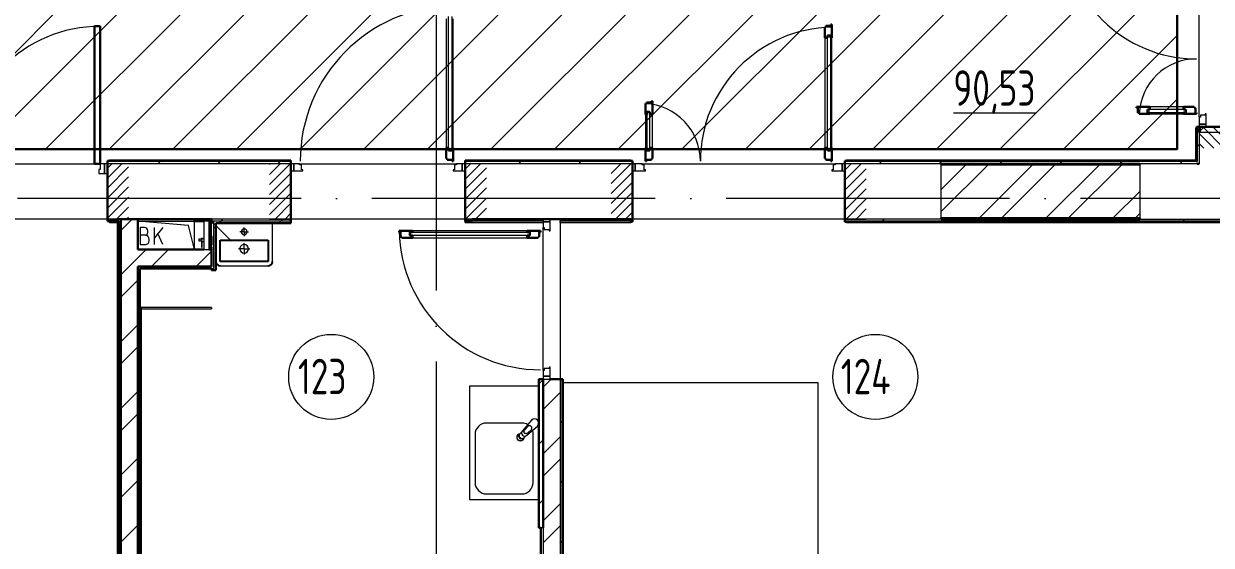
# Model space of a CAD drawing. Header units: millimetres. Extents: x -259809 to 472825, y -397243 to 31861.
# Drawn here: x -12546 to -4166, y -369130 to -365449 of the extents above; entities that cross this region are included whole.
import ezdxf

# ---------------------------------------------------------------- set-up
doc = ezdxf.new("R2010")
doc.units = ezdxf.units.MM
doc.linetypes.add('ADSK_Линия сетки', pattern=[25, 20, -2.5, 0, -2.5])
doc.linetypes.add('ADSK_Штриховая_ш2 п1_5', pattern=[4.5, 3, -1.5])
for name, color, linetype, lineweight in [('Двери', 252, 'Continuous', 9), ('лс', 5, 'Continuous', 30), ('Марки помещений', 252, 'Continuous', 20), ('Оборудование', 8, 'Continuous', 18), ('Ограждение', 252, 'Continuous', 9), ('Оси', 252, 'Continuous', 9), ('Перекрытие', 252, 'Continuous', 18), ('Сантехника', 252, 'Continuous', 18), ('Стены внутренние', 252, 'Continuous', 18), ('Стены наружные', 252, 'Continuous', 18), ('Стены штриховка', 7, 'Continuous', 9)]:
    doc.layers.add(name, color=color, linetype=linetype, lineweight=lineweight)
doc.layers.add('Двери открывание', color=7, linetype='Continuous', lineweight=9, true_color=0xc0c0c0)
doc.layers.add('Узлы', color=252, linetype='Continuous')
doc.styles.add('GOST Common_3', font='', dxfattribs={"height": 3.5})
doc.styles.get('GOST Common_3').set_extended_font_data('GOST 2.304 type A')
pattern_1 = [(0, (-32119.8, 94.4), (0, 600), []), (90, (-32119.8, 94.4), (-600, 4e-14), [])]

# ---------------------------------------------------------------- blocks, each defined once
blk = doc.blocks.new('1 этаж')
at = {"layer": 'Двери', "lineweight": 18, "true_color": 0x636466}
h = blk.add_hatch(dxfattribs=at)
h.set_pattern_fill('FP_2', color=251, angle=90, style=0, pattern_type=2)
h.set_pattern_definition([(135, (-4055.8, -12865.313), (-35.3553, -35.3553), [])])
h.paths.add_polyline_path([(-4250.8, -13640.3), (-3860.8, -13640.3), (-3860.8, -13490.3), (-4250.8, -13490.3), (-4250.8, -13614.3)])
h.paths.add_polyline_path([(-4250.8, -11990.3), (-3860.8, -11990.3), (-3860.8, -11840.3), (-4250.8, -11840.3)])
h = blk.add_hatch(dxfattribs=at)
h.set_pattern_fill('FP_2', color=251, style=0, pattern_type=2)
h.set_pattern_definition([(45, (-12490.8, -13945.313), (-35.3553, 35.3553), [])])
h.paths.add_polyline_path([(-11805.8, -14140.3), (-11805.8, -13750.3), (-11955.8, -13750.3), (-11955.8, -14140.3)])
h.paths.add_polyline_path([(-13175.8, -14140.3), (-13025.8, -14140.3), (-13025.8, -13750.3), (-13175.8, -13750.3)])
h = blk.add_hatch(dxfattribs=at)
h.set_pattern_fill('FP_2', color=251, style=0, pattern_type=2)
h.set_pattern_definition([(45, (-10170.8, -13945.313), (-35.3553, 35.3553), [])])
h.paths.add_polyline_path([(-9363.4, -14140.3), (-9280.8, -14140.3), (-9280.8, -13750.3), (-9430.8, -13750.3), (-9430.8, -14140.3)])
h.paths.add_polyline_path([(-10798.5, -14140.3), (-10660.8, -14140.3), (-10660.8, -13750.3), (-10810.8, -13750.3), (-10810.8, -14140.3)])
h = blk.add_hatch(dxfattribs=at)
h.set_pattern_fill('FP_2', color=251, style=0, pattern_type=2)
h.set_pattern_definition([(45, (-7625.8, -13945.313), (-35.3553, 35.3553), [])])
h.paths.add_polyline_path([(-6600.8, -14140.3), (-6600.8, -13750.3), (-6750.8, -13750.3), (-6750.8, -14140.3)])
h.paths.add_polyline_path([(-8400.8, -14140.3), (-8250.8, -14140.3), (-8250.8, -13750.3), (-8400.8, -13750.3)])
at = {"layer": 'Ограждение', "true_color": 0x636466}
h = blk.add_hatch(dxfattribs=at)
h.set_pattern_fill('FP_25', color=251, style=0, pattern_type=2)
h.set_pattern_definition(pattern_1)
h.paths.add_polyline_path([(-4270.8, -13730.3), (-4270.8, -13500.3), (-4275.8, -13500.3), (-4275.8, -13725.3)])
h = blk.add_hatch(dxfattribs=at)
h.set_pattern_fill('FP_26', color=251, style=0, pattern_type=2)
h.set_pattern_definition(pattern_1)
h.paths.add_polyline_path([(-11940.8, -13730.3), (-10660.8, -13730.3), (-10660.8, -13725.3), (-11940.8, -13725.3)])
h = blk.add_hatch(dxfattribs=at)
h.set_pattern_fill('FP_25', color=251, style=0, pattern_type=2)
h.set_pattern_definition(pattern_1)
h.paths.add_polyline_path([(-9430.8, -13730.3), (-8260.8, -13730.3), (-8260.8, -13725.3), (-9430.8, -13725.3)])
h = blk.add_hatch(dxfattribs=at)
h.set_pattern_fill('FP_25', color=251, style=0, pattern_type=2)
h.set_pattern_definition(pattern_1)
h.paths.add_polyline_path([(-5058.1, -13730.3), (-4270.8, -13730.3), (-4275.8, -13725.3), (-6740.8, -13725.3), (-6740.8, -13730.3), (-6070.8, -13730.3)])
h = blk.add_hatch(dxfattribs=at)
h.set_pattern_fill('FP_37', color=251, style=0, pattern_type=2)
h.set_pattern_definition([(0, (-37739.8, 574.4), (0, 600), []), (90, (-37739.8, 574.4), (-600, 4e-14), [])])
h.paths.add_polyline_path([(-11875.8, -20130.3), (-11875.8, -14155.3), (-11885.8, -14165.3), (-11885.8, -20120.3)])
at = {"color": 251, "lineweight": 18, "true_color": 0x636466}
for p, q in [((-11382.5, -14185.1), (-11740.8, -14155.3)), ((-11740.8, -14155.3), (-11340.8, -14155.3)), ((-11693.4, -14200.9), (-11723.4, -14200.9)), ((-11723.4, -14200.9), (-11723.4, -14320.9)), ((-11670.1, -14234.2), (-11670.1, -14224.2)), ((-11563.4, -14200.9), (-11623.4, -14272.4)), ((-11623.4, -14320.9), (-11623.4, -14200.9)), ((-11563.4, -14320.9), (-11599.4, -14243.7)), ((-11340.8, -14355.3), (-11382.5, -14185.1)), ((-11690.1, -14254.2), (-11723.4, -14254.2)), ((-11723.4, -14320.9), (-11686.7, -14320.9)), ((-11660.1, -14294.2), (-11660.1, -14284.2))]:
    blk.add_line(p, q, dxfattribs=at)
for centre, radius, start, end in [((-11693.4, -14224.2), 23.3, 0, 90), ((-11690.1, -14234.2), 20, 270, 0), ((-11690.1, -14284.2), 30, 0, 90), ((-11686.7, -14294.2), 26.7, 270, 0)]:
    blk.add_arc(centre, radius, start, end, dxfattribs=at)
at = {"layer": 'Двери', "color": 251, "true_color": 0x636466}
for p, q in [((-9564.8, -12728.3), (-9564.8, -13638.3)), ((-9547.8, -13656.3), (-9547.8, -12710.3)), ((-9523.8, -12710.3), (-9523.8, -13656.3)), ((-9514.8, -13638.3), (-9514.8, -12728.3)), ((-6892.8, -12862.3), (-6892.8, -13638.3)), ((-6872.8, -13656.3), (-6872.8, -12844.3)), ((-6872.8, -12844.3), (-6851.8, -12844.3)), ((-6851.8, -12844.3), (-6851.8, -13656.3)), ((-6842.8, -13638.3), (-6842.8, -12862.3)), ((-8158.8, -13402.3), (-8158.8, -13638.3)), ((-8149.8, -13384.3), (-8149.8, -13656.3)), ((-8128.8, -13384.3), (-8149.8, -13384.3)), ((-8128.8, -13656.3), (-8128.8, -13384.3)), ((-8108.8, -13638.3), (-8108.8, -13402.3)), ((-4344.8, -13368.3), (-4616.8, -13368.3)), ((-4616.8, -13368.3), (-4616.8, -13389.3)), ((-4616.8, -13389.3), (-4344.8, -13389.3)), ((-4362.8, -13348.3), (-4598.8, -13348.3)), ((-4598.8, -13398.3), (-4362.8, -13398.3)), ((-4344.8, -13389.3), (-4344.8, -13368.3)), ((-4208.8, -13407.3), (-4242.8, -13407.3)), ((-4242.8, -13407.3), (-4242.8, -13421.3)), ((-4200.8, -13398.3), (-4208.8, -13398.3)), ((-4208.8, -13398.3), (-4208.8, -13407.3)), ((-4200.8, -13470.3), (-4200.8, -13398.3)), ((-4250.8, -13421.3), (-4250.8, -13470.3)), ((-4242.8, -13421.3), (-4250.8, -13421.3)), ((-4200.8, -13470.3), (-4250.8, -13470.3)), ((-4250.8, -13470.3), (-4250.8, -13490.3)), ((-4250.8, -13470.3), (-4200.8, -13470.3)), ((-4250.8, -13490.3), (-4200.8, -13490.3)), ((-4200.8, -13490.3), (-4200.8, -13470.3)), ((-9523.8, -13656.3), (-9547.8, -13656.3)), ((-8149.8, -13656.3), (-8128.8, -13656.3)), ((-6851.8, -13656.3), (-6872.8, -13656.3)), ((-12005.8, -13790.3), (-12015.8, -13790.3)), ((-12015.8, -13790.3), (-12015.8, -13820.3)), ((-12015.8, -13820.3), (-11975.8, -13820.3)), ((-11975.8, -13750.3), (-12005.8, -13750.3)), ((-12005.8, -13750.3), (-12005.8, -13790.3)), ((-11975.8, -13820.3), (-11975.8, -13750.3)), ((-11955.8, -13750.3), (-11975.8, -13750.3)), ((-11975.8, -13750.3), (-11975.8, -13820.3)), ((-11975.8, -13820.3), (-11955.8, -13820.3)), ((-11955.8, -13820.3), (-11955.8, -13750.3)), ((-10660.8, -13750.3), (-10660.8, -13800.3)), ((-10640.8, -13750.3), (-10660.8, -13750.3)), ((-10660.8, -13800.3), (-10640.8, -13800.3)), ((-10640.8, -13800.3), (-10640.8, -13750.3)), ((-10599.8, -13750.3), (-10640.8, -13750.3)), ((-10640.8, -13750.3), (-10640.8, -13800.3)), ((-10640.8, -13800.3), (-10576.8, -13800.3)), ((-10599.8, -13758.3), (-10599.8, -13750.3)), ((-10585.8, -13758.3), (-10599.8, -13758.3)), ((-10585.8, -13792.3), (-10585.8, -13758.3)), ((-10576.8, -13792.3), (-10585.8, -13792.3)), ((-10576.8, -13800.3), (-10576.8, -13792.3)), ((-9505.8, -13792.3), (-9514.8, -13792.3)), ((-9514.8, -13792.3), (-9514.8, -13800.3)), ((-9514.8, -13800.3), (-9450.8, -13800.3)), ((-9491.8, -13758.3), (-9505.8, -13758.3)), ((-9505.8, -13758.3), (-9505.8, -13792.3)), ((-9491.8, -13750.3), (-9491.8, -13758.3)), ((-9450.8, -13750.3), (-9491.8, -13750.3)), ((-9430.8, -13750.3), (-9450.8, -13750.3)), ((-9450.8, -13750.3), (-9450.8, -13800.3)), ((-9450.8, -13800.3), (-9450.8, -13750.3)), ((-9450.8, -13800.3), (-9430.8, -13800.3)), ((-9430.8, -13800.3), (-9430.8, -13750.3)), ((-8250.8, -13750.3), (-8250.8, -13800.3)), ((-8230.8, -13750.3), (-8250.8, -13750.3)), ((-8250.8, -13800.3), (-8230.8, -13800.3)), ((-8230.8, -13800.3), (-8230.8, -13750.3)), ((-8181.8, -13750.3), (-8230.8, -13750.3)), ((-8230.8, -13750.3), (-8230.8, -13800.3)), ((-8230.8, -13800.3), (-8158.8, -13800.3)), ((-8181.8, -13758.3), (-8181.8, -13750.3)), ((-8167.8, -13758.3), (-8181.8, -13758.3)), ((-8167.8, -13792.3), (-8167.8, -13758.3)), ((-8158.8, -13792.3), (-8167.8, -13792.3)), ((-8158.8, -13800.3), (-8158.8, -13792.3)), ((-6833.8, -13792.3), (-6842.8, -13792.3)), ((-6842.8, -13792.3), (-6842.8, -13800.3)), ((-6842.8, -13800.3), (-6770.8, -13800.3)), ((-6819.8, -13758.3), (-6833.8, -13758.3)), ((-6833.8, -13758.3), (-6833.8, -13792.3)), ((-6819.8, -13750.3), (-6819.8, -13758.3)), ((-6770.8, -13750.3), (-6819.8, -13750.3)), ((-6750.8, -13750.3), (-6770.8, -13750.3)), ((-6770.8, -13750.3), (-6770.8, -13800.3)), ((-6770.8, -13800.3), (-6770.8, -13750.3)), ((-6770.8, -13800.3), (-6750.8, -13800.3)), ((-6750.8, -13800.3), (-6750.8, -13750.3)), ((-8830.8, -14140.3), (-8880.8, -14140.3)), ((-8880.8, -14140.3), (-8880.8, -14160.3)), ((-8880.8, -14160.3), (-8830.8, -14160.3)), ((-8830.8, -14160.3), (-8880.8, -14160.3)), ((-8880.8, -14160.3), (-8880.8, -14201.3)), ((-8830.8, -14160.3), (-8830.8, -14140.3)), ((-8830.8, -14224.3), (-8830.8, -14160.3)), ((-9820.8, -14233.3), (-8974.8, -14233.3)), ((-9820.8, -14257.3), (-9820.8, -14233.3)), ((-8992.8, -14224.3), (-9802.8, -14224.3)), ((-8974.8, -14233.3), (-8974.8, -14257.3)), ((-8880.8, -14201.3), (-8872.8, -14201.3)), ((-8872.8, -14201.3), (-8872.8, -14215.3)), ((-8872.8, -14215.3), (-8838.8, -14215.3)), ((-8838.8, -14215.3), (-8838.8, -14224.3)), ((-8838.8, -14224.3), (-8830.8, -14224.3)), ((-8974.8, -14257.3), (-9820.8, -14257.3)), ((-9802.8, -14274.3), (-8992.8, -14274.3)), ((-8880.8, -15209.3), (-8880.8, -15250.3)), ((-8872.8, -15209.3), (-8880.8, -15209.3)), ((-8830.8, -15250.3), (-8880.8, -15250.3)), ((-8880.8, -15250.3), (-8880.8, -15270.3)), ((-8880.8, -15250.3), (-8830.8, -15250.3)), ((-8838.8, -15195.3), (-8872.8, -15195.3)), ((-8872.8, -15195.3), (-8872.8, -15209.3)), ((-8830.8, -15186.3), (-8838.8, -15186.3)), ((-8838.8, -15186.3), (-8838.8, -15195.3)), ((-8830.8, -15250.3), (-8830.8, -15186.3)), ((-8830.8, -15270.3), (-8830.8, -15250.3)), ((-8880.8, -15270.3), (-8830.8, -15270.3))]:
    blk.add_line(p, q, dxfattribs=at)
at = {"layer": 'Двери', "color": 251, "lineweight": 30, "true_color": 0x636466}
for p, q in [((-12005.8, -12780.3), (-12045.8, -12780.3)), ((-12045.8, -12780.3), (-12045.8, -13750.3)), ((-12005.8, -13750.3), (-12005.8, -12780.3)), ((-6884.8, -12786.3), (-6892.8, -12786.3)), ((-6892.8, -12786.3), (-6892.8, -12862.3)), ((-6850.8, -12777.3), (-6884.8, -12777.3)), ((-6884.8, -12777.3), (-6884.8, -12786.3)), ((-6842.8, -12768.3), (-6850.8, -12768.3)), ((-6850.8, -12768.3), (-6850.8, -12777.3)), ((-6842.8, -12862.3), (-6842.8, -12768.3)), ((-6892.8, -12862.3), (-6872.8, -12862.3)), ((-6872.8, -12862.3), (-6872.8, -12844.3)), ((-6872.8, -12844.3), (-6851.8, -12844.3)), ((-6851.8, -12844.3), (-6851.8, -12862.3)), ((-6851.8, -12862.3), (-6842.8, -12862.3)), ((-8116.8, -13317.3), (-8150.8, -13317.3)), ((-8150.8, -13317.3), (-8150.8, -13326.3)), ((-8108.8, -13308.3), (-8116.8, -13308.3)), ((-8116.8, -13308.3), (-8116.8, -13317.3)), ((-8108.8, -13402.3), (-8108.8, -13308.3)), ((-8150.8, -13326.3), (-8158.8, -13326.3)), ((-8158.8, -13326.3), (-8158.8, -13402.3)), ((-8149.8, -13402.3), (-8158.8, -13402.3)), ((-8149.8, -13384.3), (-8149.8, -13402.3)), ((-8128.8, -13384.3), (-8149.8, -13384.3)), ((-8128.8, -13402.3), (-8128.8, -13384.3)), ((-8108.8, -13402.3), (-8128.8, -13402.3)), ((-4598.8, -13348.3), (-4692.8, -13348.3)), ((-4692.8, -13348.3), (-4692.8, -13356.3)), ((-4692.8, -13356.3), (-4683.8, -13356.3)), ((-4683.8, -13356.3), (-4683.8, -13390.3)), ((-4683.8, -13390.3), (-4674.8, -13390.3)), ((-4674.8, -13390.3), (-4674.8, -13398.3)), ((-4674.8, -13398.3), (-4598.8, -13398.3)), ((-4598.8, -13368.3), (-4616.8, -13368.3)), ((-4616.8, -13368.3), (-4616.8, -13389.3)), ((-4616.8, -13389.3), (-4598.8, -13389.3)), ((-4598.8, -13348.3), (-4598.8, -13368.3)), ((-4598.8, -13389.3), (-4598.8, -13398.3)), ((-4286.8, -13348.3), (-4362.8, -13348.3)), ((-4362.8, -13348.3), (-4362.8, -13368.3)), ((-4362.8, -13368.3), (-4344.8, -13368.3)), ((-4362.8, -13389.3), (-4362.8, -13398.3)), ((-4344.8, -13389.3), (-4362.8, -13389.3)), ((-4362.8, -13398.3), (-4268.8, -13398.3)), ((-4344.8, -13368.3), (-4344.8, -13389.3)), ((-4286.8, -13356.3), (-4286.8, -13348.3)), ((-4277.8, -13356.3), (-4286.8, -13356.3)), ((-4277.8, -13390.3), (-4277.8, -13356.3)), ((-4268.8, -13390.3), (-4277.8, -13390.3)), ((-4268.8, -13398.3), (-4268.8, -13390.3)), ((-9564.8, -13638.3), (-9564.8, -13714.3)), ((-9564.8, -13638.3), (-9547.8, -13638.3)), ((-9547.8, -13638.3), (-9547.8, -13656.3)), ((-9547.8, -13656.3), (-9523.8, -13656.3)), ((-9523.8, -13638.3), (-9514.8, -13638.3)), ((-9523.8, -13656.3), (-9523.8, -13638.3)), ((-9514.8, -13732.3), (-9514.8, -13638.3)), ((-8158.8, -13638.3), (-8158.8, -13732.3)), ((-8149.8, -13638.3), (-8158.8, -13638.3)), ((-8149.8, -13656.3), (-8149.8, -13638.3)), ((-8128.8, -13656.3), (-8149.8, -13656.3)), ((-8128.8, -13638.3), (-8128.8, -13656.3)), ((-8108.8, -13638.3), (-8128.8, -13638.3)), ((-8108.8, -13714.3), (-8108.8, -13638.3)), ((-6892.8, -13638.3), (-6892.8, -13714.3)), ((-6892.8, -13638.3), (-6872.8, -13638.3)), ((-6872.8, -13638.3), (-6872.8, -13656.3)), ((-6872.8, -13656.3), (-6851.8, -13656.3)), ((-6851.8, -13638.3), (-6842.8, -13638.3)), ((-6851.8, -13656.3), (-6851.8, -13638.3)), ((-6842.8, -13732.3), (-6842.8, -13638.3)), ((-9564.8, -13714.3), (-9556.8, -13714.3)), ((-9556.8, -13714.3), (-9556.8, -13723.3)), ((-9556.8, -13723.3), (-9522.8, -13723.3)), ((-9522.8, -13723.3), (-9522.8, -13732.3)), ((-9522.8, -13732.3), (-9514.8, -13732.3)), ((-8158.8, -13732.3), (-8150.8, -13732.3)), ((-8150.8, -13732.3), (-8150.8, -13723.3)), ((-8150.8, -13723.3), (-8116.8, -13723.3)), ((-8116.8, -13723.3), (-8116.8, -13714.3)), ((-8116.8, -13714.3), (-8108.8, -13714.3)), ((-6892.8, -13714.3), (-6884.8, -13714.3)), ((-6884.8, -13714.3), (-6884.8, -13723.3)), ((-6884.8, -13723.3), (-6850.8, -13723.3)), ((-6850.8, -13723.3), (-6850.8, -13732.3)), ((-6850.8, -13732.3), (-6842.8, -13732.3)), ((-12045.8, -13750.3), (-12005.8, -13750.3)), ((-9802.8, -14224.3), (-9896.8, -14224.3)), ((-9896.8, -14224.3), (-9896.8, -14232.3)), ((-9896.8, -14232.3), (-9887.8, -14232.3)), ((-9887.8, -14232.3), (-9887.8, -14266.3)), ((-9820.8, -14233.3), (-9802.8, -14233.3)), ((-9820.8, -14257.3), (-9820.8, -14233.3)), ((-9802.8, -14233.3), (-9802.8, -14224.3)), ((-8898.8, -14224.3), (-8992.8, -14224.3)), ((-8992.8, -14233.3), (-8992.8, -14224.3)), ((-8974.8, -14233.3), (-8992.8, -14233.3)), ((-8974.8, -14257.3), (-8974.8, -14233.3)), ((-8907.8, -14266.3), (-8907.8, -14232.3)), ((-8907.8, -14232.3), (-8898.8, -14232.3)), ((-8898.8, -14232.3), (-8898.8, -14224.3)), ((-9887.8, -14266.3), (-9878.8, -14266.3)), ((-9878.8, -14266.3), (-9878.8, -14274.3)), ((-9878.8, -14274.3), (-9802.8, -14274.3)), ((-9802.8, -14257.3), (-9820.8, -14257.3)), ((-9802.8, -14274.3), (-9802.8, -14257.3)), ((-8992.8, -14257.3), (-8974.8, -14257.3)), ((-8992.8, -14274.3), (-8992.8, -14257.3)), ((-8992.8, -14274.3), (-8916.8, -14274.3)), ((-8916.8, -14274.3), (-8916.8, -14266.3)), ((-8916.8, -14266.3), (-8907.8, -14266.3))]:
    blk.add_line(p, q, dxfattribs=at)
at = {"layer": 'Двери', "color": 251, "linetype": 'ADSK_Штриховая_ш2 п1_5', "true_color": 0x636466}
for p, q in [((-3860.8, -13490.3), (-4250.8, -13490.3)), ((-4250.8, -13490.3), (-4250.8, -13640.3)), ((-11805.8, -13750.3), (-11955.8, -13750.3)), ((-11955.8, -13750.3), (-11955.8, -14140.3)), ((-10660.8, -13750.3), (-10810.8, -13750.3)), ((-10660.8, -14140.3), (-10660.8, -13750.3)), ((-9280.8, -13750.3), (-9430.8, -13750.3)), ((-9430.8, -13750.3), (-9430.8, -14140.3)), ((-8250.8, -13750.3), (-8400.8, -13750.3)), ((-8250.8, -14140.3), (-8250.8, -13750.3)), ((-6600.8, -13750.3), (-6750.8, -13750.3)), ((-6750.8, -13750.3), (-6750.8, -14140.3)), ((-11955.8, -14140.3), (-11805.8, -14140.3)), ((-10810.8, -14140.3), (-10660.8, -14140.3)), ((-9430.8, -14140.3), (-9280.8, -14140.3)), ((-8400.8, -14140.3), (-8250.8, -14140.3)), ((-6750.8, -14140.3), (-6600.8, -14140.3))]:
    blk.add_line(p, q, dxfattribs=at)
at = {"layer": 'Двери', "color": 251, "true_color": 0x636466}
blk.add_arc((-12005.8, -13750.3), 970, 90, 180, dxfattribs=at)
at = {"layer": 'Двери открывание', "color": 251, "true_color": 0x636466}
for centre, radius, start, end in [((-4268.8, -12064.3), 946, 181.09026, 270), ((-9496.8, -13732.3), 1098, 90.93932, 180), ((-6824.8, -13732.3), 946, 91.09026, 180), ((-4268.8, -13416.3), 406, 90, 177.45896), ((-8176.8, -13732.3), 406, 0, 87.45896), ((-8898.8, -14206.3), 998, 181.03345, 270)]:
    blk.add_arc(centre, radius, start, end, dxfattribs=at)
at = {"layer": 'Марки помещений', "color": 251, "true_color": 0x636466}
for centre in [(-10375.9, -15254.5), (-6536.4, -15254.5)]:
    blk.add_circle(centre, 300, dxfattribs=at)
at = {"layer": 'Оборудование', "color": 251, "true_color": 0x636466}
for p, q in [((-11239.4, -14155.3), (-11275.8, -14155.3)), ((-11275.8, -14155.3), (-11275.8, -14355.3)), ((-11238.5, -14354.4), (-11238.5, -14156.2)), ((-11220.8, -14155.3), (-11079.4, -14296.7)), ((-11228.8, -14162.3), (-11238.5, -14162.3)), ((-11228.8, -14183.3), (-11227.4, -14183.3)), ((-11227.3, -14183.3), (-11228.8, -14183.3)), ((-11227.8, -14347.4), (-11227.8, -14163.3)), ((-11220.8, -14174.3), (-11226.3, -14174.3)), ((-11220.8, -14336.3), (-11220.8, -14174.3)), ((-11293.7, -14282.7), (-11311.1, -14282.7)), ((-11311.1, -14282.7), (-11311.1, -14294.9)), ((-11311.1, -14294.9), (-11293.7, -14294.9)), ((-11291.7, -14280.7), (-11293.7, -14282.7)), ((-11293.7, -14282.7), (-11293.7, -14294.9)), ((-11293.7, -14294.9), (-11291.7, -14296.9)), ((-11275.8, -14279.2), (-11291.7, -14279.2)), ((-11291.7, -14279.2), (-11291.7, -14298.5)), ((-11291.7, -14298.5), (-11275.8, -14298.5)), ((-11286.2, -14275.7), (-11291.2, -14275.7)), ((-11291.2, -14275.7), (-11291.2, -14284)), ((-11291.2, -14293.6), (-11291.2, -14339.5)), ((-11286.2, -14284), (-11286.2, -14275.7)), ((-11286.2, -14339.5), (-11286.2, -14293.6)), ((-11227.4, -14327.3), (-11228.8, -14327.3)), ((-11227.4, -14327.3), (-11228.8, -14327.3)), ((-11218.8, -14258.8), (-11220.8, -14258.8)), ((-11220.8, -14327.3), (-11218.8, -14327.3)), ((-11218.8, -14262.8), (-11218.8, -14258.8)), ((-11218.8, -14262.8), (-11218.8, -14323.3)), ((-11218.8, -14327.3), (-11218.8, -14323.3)), ((-11291.2, -14339.5), (-11286.2, -14339.5)), ((-11275.8, -14355.3), (-11239.4, -14355.3)), ((-11238.5, -14348.3), (-11228.8, -14348.3)), ((-11226.3, -14336.3), (-11220.8, -14336.3))]:
    blk.add_line(p, q, dxfattribs=at)
for points, knots in [([(-11238.5, -14156.2), (-11238.5, -14156.1), (-11238.5, -14156), (-11238.6, -14155.8), (-11238.7, -14155.7), (-11238.8, -14155.5), (-11239, -14155.4), (-11239.2, -14155.3), (-11239.3, -14155.3), (-11239.4, -14155.3)], [-1, -1, -1, -1, -0.833333, -0.75, -0.583333, -0.458333, -0.333333, -0.166667, 0, 0, 0, 0]), ([(-11227.8, -14163.3), (-11227.8, -14163.2), (-11227.8, -14163.1), (-11227.9, -14162.9), (-11227.9, -14162.8), (-11228, -14162.7), (-11228.1, -14162.5), (-11228.3, -14162.4), (-11228.5, -14162.3), (-11228.7, -14162.3), (-11228.8, -14162.3)], [-1, -1, -1, -1, -0.833333, -0.75, -0.666667, -0.583333, -0.458333, -0.333333, -0.166667, 0, 0, 0, 0]), ([(-11226.3, -14174.3), (-11226.4, -14174.3), (-11226.6, -14174.3), (-11226.9, -14174.2), (-11227, -14174.1), (-11227.2, -14174), (-11227.4, -14173.9), (-11227.5, -14173.7), (-11227.6, -14173.5), (-11227.7, -14173.4), (-11227.8, -14173.1), (-11227.8, -14172.9), (-11227.8, -14172.8)], [-1, -1, -1, -1, -0.833333, -0.75, -0.666667, -0.583333, -0.5, -0.416667, -0.333333, -0.25, -0.166667, 0, 0, 0, 0]), ([(-11239.4, -14355.3), (-11239.3, -14355.3), (-11239.2, -14355.3), (-11239, -14355.2), (-11238.8, -14355.1), (-11238.7, -14355), (-11238.6, -14354.8), (-11238.5, -14354.6), (-11238.5, -14354.5), (-11238.5, -14354.4)], [0, 0, 0, 0, 0.166667, 0.333333, 0.458333, 0.583333, 0.708333, 0.833333, 1, 1, 1, 1]), ([(-11228.8, -14348.3), (-11228.7, -14348.3), (-11228.5, -14348.3), (-11228.3, -14348.2), (-11228.1, -14348.1), (-11228, -14348), (-11227.9, -14347.8), (-11227.9, -14347.7), (-11227.8, -14347.6), (-11227.8, -14347.4), (-11227.8, -14347.4)], [0, 0, 0, 0, 0.166667, 0.333333, 0.458333, 0.583333, 0.666667, 0.75, 0.833333, 1, 1, 1, 1]), ([(-11227.8, -14337.8), (-11227.8, -14337.7), (-11227.8, -14337.5), (-11227.7, -14337.3), (-11227.6, -14337.1), (-11227.5, -14336.9), (-11227.4, -14336.8), (-11227.2, -14336.6), (-11227, -14336.5), (-11226.9, -14336.4), (-11226.6, -14336.3), (-11226.4, -14336.3), (-11226.3, -14336.3)], [0, 0, 0, 0, 0.166667, 0.25, 0.333333, 0.416667, 0.5, 0.583333, 0.666667, 0.75, 0.833333, 1, 1, 1, 1])]:
    blk.add_open_spline(points, degree=3, knots=knots, dxfattribs=at)
at = {"layer": 'Ограждение', "color": 251, "true_color": 0x636466}
for p, q in [((-4275.8, -13500.3), (-4270.8, -13500.3)), ((-4275.8, -13500.3), (-4275.8, -13725.3)), ((-11940.8, -13730.4), (-11940.8, -13725.3)), ((-10660.8, -13725.3), (-11940.8, -13725.3)), ((-10660.8, -13725.3), (-10660.8, -13730.3)), ((-9430.8, -13730.3), (-9430.8, -13725.3)), ((-8260.8, -13725.3), (-9430.8, -13725.3)), ((-8260.8, -13725.3), (-8260.8, -13730.3)), ((-6740.8, -13730.3), (-6740.8, -13725.3)), ((-4275.8, -13725.3), (-6740.8, -13725.3)), ((-4275.8, -13725.3), (-4270.8, -13730.3)), ((-11940.8, -14165.3), (-11940.8, -14155.3)), ((-11875.8, -14155.3), (-11885.8, -14165.3)), ((-9430.8, -14165.3), (-9430.8, -14155.3)), ((-8880.8, -14155.3), (-9380.8, -14155.3)), ((-8760.8, -14165.3), (-8760.8, -14155.3)), ((-8260.8, -14155.3), (-8760.8, -14155.3)), ((-8260.8, -14160.3), (-8260.8, -14165.3)), ((-6740.8, -14165.3), (-6740.8, -14160.3)), ((-11940.8, -14165.3), (-11885.8, -14165.3)), ((-11885.8, -14165.3), (-11885.8, -20120.3)), ((-9430.8, -14165.3), (-8880.8, -14165.3)), ((-8760.8, -14165.3), (-8260.8, -14165.3)), ((-6740.8, -14165.3), (1454.2, -14165.3)), ((-11715.8, -14775.3), (-11725.8, -14765.3)), ((-11220.8, -14765.3), (-11725.8, -14765.3)), ((-11715.8, -19965.5), (-11715.8, -14775.3)), ((-11715.8, -14775.3), (-11220.8, -14775.3)), ((-11220.8, -14765.3), (-11220.8, -14775.3))]:
    blk.add_line(p, q, dxfattribs=at)
at = {"layer": 'Оси', "color": 251, "linetype": 'ADSK_Линия сетки', "ltscale": 100, "true_color": 0x636466}
for p, q in [((-9635.8, -2645.3), (-9635.8, -33771.4)), ((4411.5, -13995.3), (-72528.1, -13995.3))]:
    blk.add_line(p, q, dxfattribs=at)
at = {"layer": 'Перекрытие', "color": 251, "ltscale": 100, "true_color": 0x636466}
for p, q in [((-11740.8, -14155.3), (-11340.8, -14155.3)), ((-6940.8, -15295.3), (-8740.8, -15295.3)), ((-6940.8, -19945.3), (-6940.8, -15295.3))]:
    blk.add_line(p, q, dxfattribs=at)
at = {"layer": 'Сантехника', "color": 251, "lineweight": 9, "true_color": 0x636466}
for p, q in [((-8910.8, -15320.3), (-9400.8, -15320.3)), ((-9400.8, -15320.3), (-9400.8, -16120.3)), ((-9030.8, -15580.3), (-9280.8, -15580.3)), ((-8962, -15559.1), (-9026.3, -15635.7)), ((-9360.8, -15660.3), (-9360.8, -16000.3)), ((-9064.2, -15672.1), (-9055.9, -15660.7)), ((-9054.9, -15659.9), (-9045.5, -15656.8)), ((-9044.9, -15656.1), (-9046.1, -15657.3)), ((-9030.9, -15642.1), (-9044.9, -15656.1)), ((-9016.6, -15684.4), (-9002, -15669.7)), ((-9008.7, -15627), (-8989.6, -15604.2)), ((-8996.2, -15665.8), (-8919.6, -15601.5)), ((-8964.7, -15629.1), (-8987.5, -15648.2)), ((-8950.8, -16000.3), (-8950.8, -15660.3)), ((-9064.6, -15687.7), (-9064.6, -15672.9)), ((-9055.9, -15700), (-9064.2, -15688.5)), ((-9040.8, -15705.3), (-9054.9, -15700.7)), ((-9026.7, -15700.7), (-9040.8, -15705.3)), ((-9017.4, -15688.5), (-9025.7, -15700)), ((-9017.8, -15685.6), (-9016.6, -15684.4)), ((-9017, -15684.5), (-9017, -15687.7)), ((-9280.8, -16080.3), (-9030.8, -16080.3)), ((-9400.8, -16120.3), (-8910.8, -16120.3))]:
    blk.add_line(p, q, dxfattribs=at)
at = {"layer": 'Сантехника', "color": 251, "lineweight": 9, "true_color": 0x636466, "flags": 128}
for points in [[(-8920.8, -15558), (-8922.1, -15556.9), (-8923.4, -15556)], [(-8916.4, -15562.9), (-8917.4, -15561.6), (-8918.4, -15560.3)], [(-8987.5, -15648.2), (-8990.9, -15651.1), (-8994.7, -15653.3), (-8998.6, -15654.7), (-9002.5, -15655.3), (-9006.2, -15654.9), (-9009.5, -15653.7), (-9012.2, -15651.7), (-9014.2, -15649), (-9015.4, -15645.7), (-9015.7, -15642), (-9015.2, -15638.1), (-9013.8, -15634.2), (-9011.6, -15630.4), (-9008.7, -15627)]]:
    blk.add_lwpolyline(points, dxfattribs=at)
at = {"layer": 'Сантехника', "color": 251, "lineweight": 9, "true_color": 0x636466}
for centre, radius, start, end in [((-9280.8, -15660.3), 80, 90, 180), ((-9030.8, -15660.3), 80, 58.90219, 90), ((-8940.8, -15580.3), 30, 315, 135), ((-9040.8, -15680.3), 25, 98.76373, 270), ((-9011.2, -15650.8), 21.3, 135, 315), ((-8977.1, -15616.6), 17.6, 315, 135), ((-9030.8, -15660.3), 80, 0, 20.54004), ((-9040.8, -15680.3), 25, 270, 351.23627), ((-9280.8, -16000.3), 80, 180, 270), ((-9030.8, -16000.3), 80, 270, 0)]:
    blk.add_arc(centre, radius, start, end, dxfattribs=at)
for centre, major_axis, start_param, end_param in [((-9033.2, -15672.7), (-14.1, 14.1), 1.047198, 1.570796), ((-9029.5, -15669), (-14.1, 14.1), 1.047198, 1.570796), ((-9033.2, -15672.7), (-14.1, 14.1), 1.570796, 2.094395), ((-9029.5, -15669), (14.1, -14.1), 4.712389, 5.235988)]:
    blk.add_ellipse(centre, major_axis=major_axis, ratio=0.984808, start_param=start_param, end_param=end_param, dxfattribs=at)
for points, knots in [([(-9052.3, -15677.7), (-9052.6, -15676.6), (-9052.9, -15674.9), (-9052.9, -15673), (-9052.9, -15671.9), (-9052.8, -15671.1), (-9052.7, -15670.2), (-9052.5, -15669.2), (-9052.3, -15667.9), (-9051.8, -15666.3), (-9051.1, -15664.6), (-9050.4, -15663.1), (-9049.6, -15661.8), (-9048.4, -15659.9), (-9047.2, -15658.4), (-9046.1, -15657.3)], [0, 0, 0, 0, 0.142857, 0.214286, 0.25, 0.285714, 0.321429, 0.357143, 0.428571, 0.5, 0.571429, 0.678571, 0.732143, 0.785714, 1, 1, 1, 1]), ([(-9044.9, -15656.1), (-9045.4, -15656.6), (-9046.4, -15657.8), (-9047.7, -15659.9), (-9048.5, -15661.9), (-9049, -15663.5), (-9049.2, -15664.9), (-9049.4, -15666), (-9049.5, -15667), (-9049.5, -15667.7), (-9049.5, -15668.4), (-9049.4, -15669.5), (-9049.2, -15671.3), (-9048.9, -15672.9), (-9048.6, -15674)], [0, 0, 0, 0, 0.142857, 0.285714, 0.428571, 0.5, 0.571429, 0.642857, 0.678571, 0.714286, 0.75, 0.785714, 0.857143, 1, 1, 1, 1]), ([(-9017.8, -15685.6), (-9018.5, -15686.3), (-9020, -15687.7), (-9022.6, -15689.4), (-9024.9, -15690.6), (-9026.8, -15691.3), (-9028.4, -15691.8), (-9029.7, -15692.1), (-9030.7, -15692.2), (-9031.5, -15692.3), (-9032.4, -15692.4), (-9033.5, -15692.4), (-9035.4, -15692.4), (-9037.1, -15692.1), (-9038.2, -15691.8)], [0, 0, 0, 0, 0.142857, 0.285714, 0.428571, 0.5, 0.571429, 0.642857, 0.678571, 0.714286, 0.75, 0.785714, 0.857143, 1, 1, 1, 1]), ([(-9034.5, -15688.1), (-9033.4, -15688.4), (-9031.8, -15688.8), (-9030, -15688.9), (-9028.9, -15689), (-9028.2, -15689), (-9027.5, -15689), (-9026.5, -15688.9), (-9025.3, -15688.8), (-9024, -15688.5), (-9022.5, -15688.1), (-9021.3, -15687.6), (-9020.2, -15687), (-9018.6, -15686.1), (-9017.4, -15685.2), (-9016.6, -15684.4)], [0, 0, 0, 0, 0.142857, 0.214286, 0.25, 0.285714, 0.321429, 0.357143, 0.428571, 0.5, 0.571429, 0.678571, 0.732143, 0.785714, 1, 1, 1, 1])]:
    blk.add_open_spline(points, degree=3, knots=knots, dxfattribs=at)
at = {"layer": 'Стены внутренние', "color": 251, "true_color": 0x636466}
for p, q in [((-4250.8, -13421.3), (-4250.8, -12059.3)), ((-4250.8, -13530.3), (-4250.8, -13750.3)), ((-3865.8, -13530.3), (-4245.8, -13530.3)), ((-12975.8, -13750.3), (-12045.8, -13750.3)), ((-12040.8, -13750.3), (-12005.8, -13750.3)), ((-10660.8, -13750.3), (-11955.8, -13750.3)), ((-10599.8, -13750.3), (-9491.8, -13750.3)), ((-8250.8, -13750.3), (-9430.8, -13750.3)), ((-8181.8, -13750.3), (-6819.8, -13750.3)), ((-6070.8, -13750.3), (-6750.8, -13750.3)), ((-6070.8, -14135.3), (-6070.8, -13755.3)), ((-4265.8, -13750.3), (-4670.8, -13750.3)), ((-4670.8, -13755.3), (-4670.8, -14135.3)), ((-11875.8, -14140.3), (-13025.8, -14140.3)), ((-9430.8, -14140.3), (-10660.8, -14140.3)), ((-6750.8, -14140.3), (-8250.8, -14140.3)), ((-4670.8, -14140.3), (1484.2, -14140.3))]:
    blk.add_line(p, q, dxfattribs=at)
at = {"layer": 'Стены внутренние', "color": 251, "lineweight": 30, "true_color": 0x636466}
for p, q in [((-4245.8, -13530.3), (-4250.8, -13530.3)), ((-11955.8, -13750.3), (-11955.8, -14140.3)), ((-10660.8, -14140.3), (-10660.8, -13750.3)), ((-9430.8, -13750.3), (-9430.8, -14140.3)), ((-8250.8, -14140.3), (-8250.8, -13750.3)), ((-6750.8, -13750.3), (-6750.8, -14140.3)), ((-6070.8, -13755.3), (-6070.8, -13750.3)), ((-4670.8, -13750.3), (-4670.8, -13755.3)), ((-4250.8, -13750.3), (-4265.8, -13750.3)), ((-11740.8, -14140.3), (-11340.8, -14140.3)), ((-9380.8, -14140.3), (-8260.8, -14140.3)), ((-6070.8, -14140.3), (-6070.8, -14135.3)), ((-4670.8, -14135.3), (-4670.8, -14140.3))]:
    blk.add_line(p, q, dxfattribs=at)
at = {"layer": 'Стены наружные', "color": 251, "lineweight": 30, "true_color": 0x636466}
for p, q in [((-4250.8, -13490.3), (-4270.8, -13490.3)), ((-4270.8, -13490.3), (-4270.8, -13730.3)), ((-4250.8, -13530.3), (-4250.8, -13490.3)), ((-3865.8, -13490.3), (-4245.8, -13490.3)), ((-4245.8, -13490.3), (-4245.8, -13530.3)), ((-11955.8, -13730.3), (-11955.8, -13750.3)), ((-10660.8, -13730.3), (-11955.8, -13730.3)), ((-10660.8, -13750.3), (-10660.8, -13730.3)), ((-9430.8, -13730.3), (-9430.8, -13750.3)), ((-8250.8, -13730.3), (-9430.8, -13730.3)), ((-8250.8, -13750.3), (-8250.8, -13730.3)), ((-6750.8, -13730.3), (-6750.8, -13750.3)), ((-4270.8, -13730.3), (-6750.8, -13730.3)), ((-4265.8, -13735.3), (-4270.8, -13735.3)), ((-6070.8, -13750.3), (-4670.8, -13750.3)), ((-4670.8, -13755.3), (-6070.8, -13755.3)), ((-11955.8, -14140.3), (-11955.8, -14155.3)), ((-11955.8, -14155.3), (-11875.8, -14155.3)), ((-11740.8, -14140.3), (-11875.8, -14140.3)), ((-11875.8, -14155.3), (-11875.8, -20130.3)), ((-11860.8, -20145.3), (-11860.8, -14140.3)), ((-11740.8, -14355.3), (-11740.8, -14140.3)), ((-11340.8, -14140.3), (-11340.8, -14155.3)), ((-11220.8, -14140.3), (-11340.8, -14140.3)), ((-11340.8, -14155.3), (-11275.8, -14155.3)), ((-11239.2, -14155.3), (-11220.8, -14155.3)), ((-11220.8, -14140.3), (-11220.8, -14174.3)), ((-10660.8, -14170.3), (-10660.8, -14140.3)), ((-9430.8, -14140.3), (-9430.8, -14155.3)), ((-9430.8, -14155.3), (-9380.8, -14155.3)), ((-9380.8, -14155.3), (-9380.8, -14140.3)), ((-8260.8, -14140.3), (-8260.8, -14160.3)), ((-8260.8, -14160.3), (-8250.8, -14160.3)), ((-8250.8, -14160.3), (-8250.8, -14140.3)), ((-6750.8, -14140.3), (-6750.8, -14160.3)), ((-6750.8, -14160.3), (1454.2, -14160.3)), ((-6070.8, -14135.3), (-4670.8, -14135.3)), ((-4670.8, -14140.3), (-6070.8, -14140.3)), ((-11190.8, -14170.3), (-10660.8, -14170.3)), ((-11190.8, -14500.3), (-11190.8, -14170.3)), ((-11275.8, -14355.3), (-11740.8, -14355.3)), ((-11220.8, -14355.3), (-11239.2, -14355.3)), ((-11220.8, -14336.3), (-11220.8, -14475.3)), ((-11740.8, -14475.3), (-11220.8, -14475.3)), ((-11740.8, -14475.3), (-11740.8, -19970.3)), ((-11220.8, -14475.3), (-11740.8, -14475.3)), ((-11725.8, -19965.3), (-11725.8, -14490.3)), ((-11725.8, -14490.3), (-11220.8, -14490.3)), ((-11220.8, -14490.3), (-11220.8, -14500.3)), ((-11220.8, -14500.3), (-11190.8, -14500.3)), ((-8910.8, -15270.3), (-8910.8, -16320.3)), ((-8880.8, -15270.3), (-8910.8, -15270.3)), ((-8880.8, -15270.3), (-8880.8, -16320.3)), ((-8740.8, -15270.3), (-8830.8, -15270.3)), ((-8740.8, -19963.4), (-8740.8, -15270.3)), ((-8910.8, -16320.3), (-8895.8, -16320.3)), ((-8895.8, -16320.3), (-8895.8, -19965.3))]:
    blk.add_line(p, q, dxfattribs=at)
at = {"layer": 'Стены наружные', "color": 251, "linetype": 'Continuous', "lineweight": 9, "true_color": 0x636466}
for p, q in [((-4270.8, -13493), (-4268.1, -13490.3)), ((-4245.8, -13520.3), (-4215.8, -13490.3)), ((-4270.8, -13563.7), (-4265.8, -13558.7)), ((-4270.8, -13634.4), (-4265.8, -13629.4)), ((-4265.8, -13629.4), (-4250.8, -13614.4)), ((-11937.7, -13735.3), (-11932.7, -13730.3)), ((-11867, -13735.3), (-11862, -13730.3)), ((-11796.3, -13735.3), (-11791.3, -13730.3)), ((-11725.6, -13735.3), (-11720.6, -13730.3)), ((-11654.9, -13735.3), (-11649.9, -13730.3)), ((-11599.2, -13750.3), (-11584.2, -13735.3)), ((-11584.2, -13735.3), (-11579.2, -13730.3)), ((-11513.5, -13735.3), (-11508.5, -13730.3)), ((-11442.7, -13735.3), (-11437.7, -13730.3)), ((-11372, -13735.3), (-11367, -13730.3)), ((-11301.3, -13735.3), (-11296.3, -13730.3)), ((-11230.6, -13735.3), (-11225.6, -13730.3)), ((-11174.9, -13750.3), (-11159.9, -13735.3)), ((-11159.9, -13735.3), (-11154.9, -13730.3)), ((-11089.2, -13735.3), (-11084.2, -13730.3)), ((-11018.5, -13735.3), (-11013.5, -13730.3)), ((-10947.8, -13735.3), (-10942.8, -13730.3)), ((-10877.1, -13735.3), (-10872.1, -13730.3)), ((-10806.3, -13735.3), (-10801.3, -13730.3)), ((-10750.6, -13750.3), (-10735.6, -13735.3)), ((-10735.6, -13735.3), (-10730.6, -13730.3)), ((-10664.9, -13735.3), (-10660.8, -13731.2)), ((-9392.1, -13735.3), (-9387.1, -13730.3)), ((-9321.4, -13735.3), (-9316.4, -13730.3)), ((-9250.7, -13735.3), (-9245.7, -13730.3)), ((-9180, -13735.3), (-9175, -13730.3)), ((-9109.3, -13735.3), (-9104.3, -13730.3)), ((-9053.6, -13750.3), (-9038.6, -13735.3)), ((-9038.6, -13735.3), (-9033.6, -13730.3)), ((-8967.9, -13735.3), (-8962.9, -13730.3)), ((-8897.2, -13735.3), (-8892.2, -13730.3)), ((-8826.4, -13735.3), (-8821.4, -13730.3)), ((-8755.7, -13735.3), (-8750.7, -13730.3)), ((-8685, -13735.3), (-8680, -13730.3)), ((-8629.3, -13750.3), (-8614.3, -13735.3)), ((-8614.3, -13735.3), (-8609.3, -13730.3)), ((-8543.6, -13735.3), (-8538.6, -13730.3)), ((-8472.9, -13735.3), (-8467.9, -13730.3)), ((-8402.2, -13735.3), (-8397.2, -13730.3)), ((-8331.5, -13735.3), (-8326.5, -13730.3)), ((-8260.8, -13735.3), (-8255.8, -13730.3)), ((-6705.1, -13735.3), (-6700.1, -13730.3)), ((-6634.4, -13735.3), (-6629.4, -13730.3)), ((-6563.7, -13735.3), (-6558.7, -13730.3)), ((-6508, -13750.3), (-6493, -13735.3)), ((-6493, -13735.3), (-6488, -13730.3)), ((-6422.3, -13735.3), (-6417.3, -13730.3)), ((-6351.6, -13735.3), (-6346.6, -13730.3)), ((-6280.9, -13735.3), (-6275.9, -13730.3)), ((-6210.2, -13735.3), (-6205.2, -13730.3)), ((-6139.4, -13735.3), (-6134.4, -13730.3)), ((-6083.7, -13750.3), (-6068.7, -13735.3)), ((-6068.7, -13735.3), (-6063.7, -13730.3)), ((-5998, -13735.3), (-5993, -13730.3)), ((-5927.3, -13735.3), (-5922.3, -13730.3)), ((-5856.6, -13735.3), (-5851.6, -13730.3)), ((-5785.9, -13735.3), (-5780.9, -13730.3)), ((-5715.2, -13735.3), (-5710.2, -13730.3)), ((-5659.5, -13750.3), (-5644.5, -13735.3)), ((-5644.5, -13735.3), (-5639.5, -13730.3)), ((-5573.8, -13735.3), (-5568.8, -13730.3)), ((-5503, -13735.3), (-5498, -13730.3)), ((-5432.3, -13735.3), (-5427.3, -13730.3)), ((-5361.6, -13735.3), (-5356.6, -13730.3)), ((-5290.9, -13735.3), (-5285.9, -13730.3)), ((-5235.2, -13750.3), (-5220.2, -13735.3)), ((-5220.2, -13735.3), (-5215.2, -13730.3)), ((-5149.5, -13735.3), (-5144.5, -13730.3)), ((-5078.8, -13735.3), (-5073.8, -13730.3)), ((-5008.1, -13735.3), (-5003.1, -13730.3)), ((-4937.4, -13735.3), (-4932.4, -13730.3)), ((-4866.7, -13735.3), (-4861.7, -13730.3)), ((-4810.9, -13750.3), (-4795.9, -13735.3)), ((-4795.9, -13735.3), (-4790.9, -13730.3)), ((-4725.2, -13735.3), (-4720.2, -13730.3)), ((-4654.5, -13735.3), (-4649.5, -13730.3)), ((-4583.8, -13735.3), (-4578.8, -13730.3)), ((-4513.1, -13735.3), (-4508.1, -13730.3)), ((-4442.4, -13735.3), (-4437.4, -13730.3)), ((-4386.7, -13750.3), (-4371.7, -13735.3)), ((-4371.7, -13735.3), (-4366.7, -13730.3)), ((-4301, -13735.3), (-4296, -13730.3)), ((-4270.8, -13705.1), (-4265.8, -13700.1)), ((-6070.8, -13931), (-5895.2, -13755.3)), ((-6070.8, -14088.1), (-5738, -13755.3)), ((-6070.8, -13931), (-5895.2, -13755.3)), ((-6070.8, -14088.1), (-5738, -13755.3)), ((-5803.7, -14135.3), (-5423.7, -13755.3)), ((-5803.7, -14135.3), (-5423.7, -13755.3)), ((-5646.5, -14135.3), (-5266.5, -13755.3)), ((-5646.5, -14135.3), (-5266.5, -13755.3)), ((-5332.2, -14135.3), (-4952.2, -13755.3)), ((-5332.2, -14135.3), (-4952.2, -13755.3)), ((-5175.1, -14135.3), (-4795.1, -13755.3)), ((-5175.1, -14135.3), (-4795.1, -13755.3)), ((-4860.8, -14135.3), (-4670.8, -13945.3)), ((-4860.8, -14135.3), (-4670.8, -13945.3)), ((-11860.8, -14220.5), (-11780.6, -14140.3)), ((-11324.1, -14155.3), (-11309.1, -14140.3)), ((-11170.6, -14170.3), (-11155.6, -14155.3)), ((-11155.6, -14155.3), (-11140.6, -14140.3)), ((-10746.4, -14170.3), (-10731.4, -14155.3)), ((-10731.4, -14155.3), (-10716.4, -14140.3)), ((-8260.8, -14159.6), (-8256.5, -14155.3)), ((-6705.9, -14160.3), (-6700.9, -14155.3)), ((-6635.2, -14160.3), (-6630.2, -14155.3)), ((-6564.4, -14160.3), (-6559.4, -14155.3)), ((-6493.7, -14160.3), (-6488.7, -14155.3)), ((-6488.7, -14155.3), (-6473.7, -14140.3)), ((-6423, -14160.3), (-6418, -14155.3)), ((-6352.3, -14160.3), (-6347.3, -14155.3)), ((-6281.6, -14160.3), (-6276.6, -14155.3)), ((-6210.9, -14160.3), (-6205.9, -14155.3)), ((-6140.2, -14160.3), (-6135.2, -14155.3)), ((-6069.5, -14160.3), (-6064.5, -14155.3)), ((-6064.5, -14155.3), (-6049.5, -14140.3)), ((-5998.8, -14160.3), (-5993.8, -14155.3)), ((-5928, -14160.3), (-5923, -14155.3)), ((-5857.3, -14160.3), (-5852.3, -14155.3)), ((-5786.6, -14160.3), (-5781.6, -14155.3)), ((-5715.9, -14160.3), (-5710.9, -14155.3)), ((-5645.2, -14160.3), (-5640.2, -14155.3)), ((-5640.2, -14155.3), (-5625.2, -14140.3)), ((-5574.5, -14160.3), (-5569.5, -14155.3)), ((-5503.8, -14160.3), (-5498.8, -14155.3)), ((-5433.1, -14160.3), (-5428.1, -14155.3)), ((-5362.4, -14160.3), (-5357.4, -14155.3)), ((-5291.7, -14160.3), (-5286.7, -14155.3)), ((-5220.9, -14160.3), (-5215.9, -14155.3)), ((-5215.9, -14155.3), (-5200.9, -14140.3)), ((-5150.2, -14160.3), (-5145.2, -14155.3)), ((-5079.5, -14160.3), (-5074.5, -14155.3)), ((-5008.8, -14160.3), (-5003.8, -14155.3)), ((-4938.1, -14160.3), (-4933.1, -14155.3)), ((-4867.4, -14160.3), (-4862.4, -14155.3)), ((-4796.7, -14160.3), (-4791.7, -14155.3)), ((-4791.7, -14155.3), (-4776.7, -14140.3)), ((-4726, -14160.3), (-4721, -14155.3)), ((-4703.6, -14135.3), (-4670.8, -14102.5)), ((-4703.6, -14135.3), (-4670.8, -14102.5)), ((-4655.3, -14160.3), (-4650.3, -14155.3)), ((-4584.5, -14160.3), (-4579.5, -14155.3)), ((-4513.8, -14160.3), (-4508.8, -14155.3)), ((-4443.1, -14160.3), (-4438.1, -14155.3)), ((-4372.4, -14160.3), (-4367.4, -14155.3)), ((-4367.4, -14155.3), (-4352.4, -14140.3)), ((-4301.7, -14160.3), (-4296.7, -14155.3)), ((-4231, -14160.3), (-4226, -14155.3)), ((-11205.8, -14205.5), (-11190.8, -14190.5)), ((-11740.8, -14414.9), (-11681.3, -14355.3)), ((-11644.1, -14475.3), (-11524.1, -14355.3)), ((-11329.8, -14475.3), (-11220.8, -14366.3)), ((-11875.8, -14451.2), (-11860.8, -14436.2)), ((-11860.8, -14534.9), (-11740.8, -14414.9)), ((-11719.8, -14490.3), (-11719.8, -14475.3)), ((-11860.8, -14692), (-11740.8, -14572)), ((-11875.8, -14875.5), (-11860.8, -14860.5)), ((-11860.8, -15006.3), (-11740.8, -14886.3)), ((-11860.8, -15163.5), (-11740.8, -15043.5)), ((-11875.8, -15299.7), (-11860.8, -15284.7)), ((-8910.8, -15304.6), (-8880.8, -15274.6)), ((-8880.8, -15326.6), (-8824.6, -15270.3)), ((-8745.8, -15281), (-8740.8, -15276)), ((-11860.8, -15477.8), (-11740.8, -15357.8)), ((-8880.8, -15483.7), (-8760.8, -15363.7)), ((-8745.8, -15351.7), (-8740.8, -15346.7)), ((-8745.8, -15422.4), (-8740.8, -15417.4)), ((-8745.8, -15493.1), (-8740.8, -15488.1)), ((-11860.8, -15634.9), (-11740.8, -15514.9)), ((-8760.8, -15578.9), (-8745.8, -15563.9)), ((-8745.8, -15563.9), (-8740.8, -15558.9)), ((-8745.8, -15634.6), (-8740.8, -15629.6)), ((-11875.8, -15724), (-11860.8, -15709)), ((-8910.8, -15728.9), (-8880.8, -15698.9)), ((-8880.8, -15798), (-8760.8, -15678)), ((-8745.8, -15705.3), (-8740.8, -15700.3)), ((-11860.8, -15949.2), (-11740.8, -15829.2)), ((-8880.8, -15955.2), (-8760.8, -15835.2)), ((-8745.8, -15776), (-8740.8, -15771)), ((-8745.8, -15846.7), (-8740.8, -15841.7)), ((-8745.8, -15917.4), (-8740.8, -15912.4)), ((-11860.8, -16106.4), (-11740.8, -15986.4)), ((-8760.8, -16003.1), (-8745.8, -15988.1)), ((-8745.8, -15988.1), (-8740.8, -15983.1)), ((-8745.8, -16058.8), (-8740.8, -16053.8)), ((-11875.8, -16148.3), (-11860.8, -16133.3)), ((-8910.8, -16153.1), (-8880.8, -16123.1)), ((-8880.8, -16269.5), (-8760.8, -16149.5)), ((-8745.8, -16129.5), (-8740.8, -16124.5)), ((-8745.8, -16200.2), (-8740.8, -16195.2)), ((-11860.8, -16420.7), (-11740.8, -16300.7)), ((-8880.8, -16426.6), (-8760.8, -16306.6)), ((-8745.8, -16271), (-8740.8, -16266)), ((-8745.8, -16341.7), (-8740.8, -16336.7)), ((-8760.8, -16427.4), (-8745.8, -16412.4)), ((-8745.8, -16412.4), (-8740.8, -16407.4))]:
    blk.add_line(p, q, dxfattribs=at)
at = {"layer": 'Стены наружные', "color": 251, "true_color": 0x636466}
for p, q in [((-11340.8, -14355.3), (-11340.8, -14155.3)), ((-10660.8, -14140.3), (-11220.8, -14140.3)), ((-9380.8, -14140.3), (-9430.8, -14140.3)), ((-8760.8, -14140.3), (-8760.8, -14155.3)), ((-8250.8, -14140.3), (-8260.8, -14140.3)), ((-6070.8, -14140.3), (-6750.8, -14140.3)), ((-8880.8, -15209.3), (-8880.8, -14201.3)), ((-8760.8, -14165.3), (-8760.8, -15270.3))]:
    blk.add_line(p, q, dxfattribs=at)
at = {"layer": 'Стены штриховка', "color": 251, "true_color": 0x636466}
for p, q in [((-4265.8, -13490.3), (-4265.8, -13735.3)), ((-10660.8, -13735.3), (-11955.8, -13735.3)), ((-8250.8, -13735.3), (-9430.8, -13735.3)), ((-4270.8, -13735.3), (-6750.8, -13735.3)), ((-10660.8, -14155.3), (-11220.8, -14155.3)), ((-11205.8, -14155.3), (-11205.8, -14490.3)), ((-8260.8, -14155.3), (-8250.8, -14155.3)), ((1484.2, -14155.3), (-6750.8, -14155.3)), ((-11220.8, -14490.3), (-11205.8, -14490.3)), ((-8760.8, -15270.3), (-8760.8, -20048.4)), ((-8745.8, -19963.4), (-8745.8, -15270.3)), ((-8880.8, -16320.3), (-8895.8, -16320.3)), ((-8880.8, -16320.3), (-8880.8, -19965.3))]:
    blk.add_line(p, q, dxfattribs=at)
at = {"layer": 'Узлы', "color": 251, "lineweight": 9, "true_color": 0x636466}
for p, q in [((-10990.8, -14230.3), (-11020.8, -14230.3)), ((-10990.8, -14230.3), (-10990.8, -14200.3)), ((-10990.8, -14230.3), (-10990.8, -14260.3)), ((-10990.8, -14230.3), (-10960.8, -14230.3)), ((-10790.8, -14440.3), (-10790.8, -14170.3)), ((-10990.8, -14350.3), (-10990.8, -14310.3)), ((-10990.8, -14350.3), (-11030.8, -14350.3)), ((-10990.8, -14350.3), (-10990.8, -14390.3)), ((-10990.8, -14350.3), (-10950.8, -14350.3)), ((-11160.8, -14470.3), (-10990.8, -14470.3)), ((-10990.8, -14470.3), (-10820.8, -14470.3))]:
    blk.add_line(p, q, dxfattribs=at)
at = {"layer": 'Узлы', "color": 251, "true_color": 0x636466}
for p, q in [((-11160.8, -14440.3), (-11160.8, -14289.4)), ((-11160.8, -14289.4), (-10820.8, -14289.4)), ((-10820.8, -14289.4), (-10820.8, -14440.3)), ((-10820.8, -14440.3), (-11160.8, -14440.3))]:
    blk.add_line(p, q, dxfattribs=at)
at = {"layer": 'Узлы', "color": 251, "lineweight": 9, "true_color": 0x636466}
for centre, radius, start, end in [((-10990.8, -14230.3), 20, 90, 180.01158), ((-10990.8, -14230.3), 20, 180, 270), ((-10990.8, -14230.3), 20, 0, 90), ((-10990.8, -14230.3), 20, 270, 0), ((-10990.8, -14350.3), 30, 90, 180.00772), ((-10990.8, -14350.3), 30, 0, 90), ((-10990.8, -14350.3), 30, 180, 270), ((-10990.8, -14350.3), 30, 270, 0)]:
    blk.add_arc(centre, radius, start, end, dxfattribs=at)
at = {"layer": 'Узлы', "color": 251, "true_color": 0x636466}
for centre, start, end in [((-11160.8, -14440.3), 180, 270), ((-10820.8, -14440.3), 270, 0)]:
    blk.add_arc(centre, 30, start, end, dxfattribs=at)
at = {"layer": 'Марки помещений', "color": 251, "true_color": 0x636466, "style": 'GOST Common_3', "width": 0.9}
for s, p in [('%%U90,53', (-5985.6, -13340.9)), ('123', (-10610.8, -15376.8)), ('124', (-6779.8, -15376.8))]:
    blk.add_text(s, height=250, dxfattribs=at).set_placement(p)

msp = doc.modelspace()

# ---------------------------------------------------------------- hatches: boundary and pattern name
at = {"layer": 'лс', "lineweight": 5}
h = msp.add_hatch(dxfattribs=at)
h.set_pattern_fill('ANSI31', color=4, scale=100)
h.set_pattern_definition([(45, (7e-12, 55557.13), (-224.5064, 224.5064), [])])
h.paths.add_polyline_path([(-29281.7, -366334.3), (-4405.2, -366334.3), (-4405.2, -364593), (-5981.9, -364593), (-5981.9, -364588.7), (-8829.6, -364588.7), (-8829.6, -364591.6), (-30595.5, -364591.6), (-30595.5, -358232.4), (-32731.9, -358232.4), (-32731.9, -364572.7), (-40514.3, -364572.7), (-40514.3, -366445.8), (-39730, -366445.8), (-39730, -369715.4), (-34251.2, -369715.4), (-34251.2, -372621.1), (-29281.7, -372621.1)])
edge = h.paths.add_edge_path(flags=16)
edge.add_ellipse((-39267.7, -365126.6), major_axis=(911.9, 0), ratio=0.29514, start_angle=0, end_angle=360)
h.paths.add_polyline_path([(-39746.2, -365398.8), (-38817.6, -365398.8), (-38817.6, -364890.3), (-39746.2, -364890.3)], flags=16)

# ---------------------------------------------------------------- linework, layer by layer
at = {"layer": 'лс', "color": 4, "lineweight": 30}
msp.add_lwpolyline([(-40514.3, -364572.7), (-32731.9, -364572.7), (-32731.9, -358232.4), (-30595.5, -358232.4), (-30595.5, -364591.6), (-8829.6, -364591.6), (-8829.6, -364588.7), (-5981.9, -364588.7), (-5981.9, -364593), (-4405.2, -364593), (-4405.2, -366334.3), (-29281.7, -366334.3), (-29281.7, -372621.1), (-34251.2, -372621.1), (-34251.2, -369715.4), (-39730, -369715.4), (-39730, -366445.8), (-40514.3, -366445.8)], close=True, dxfattribs=at)

# ---------------------------------------------------------------- block references
msp.add_blockref('1 этаж', (0, -352686.9))

doc.saveas('drawing.dxf')
